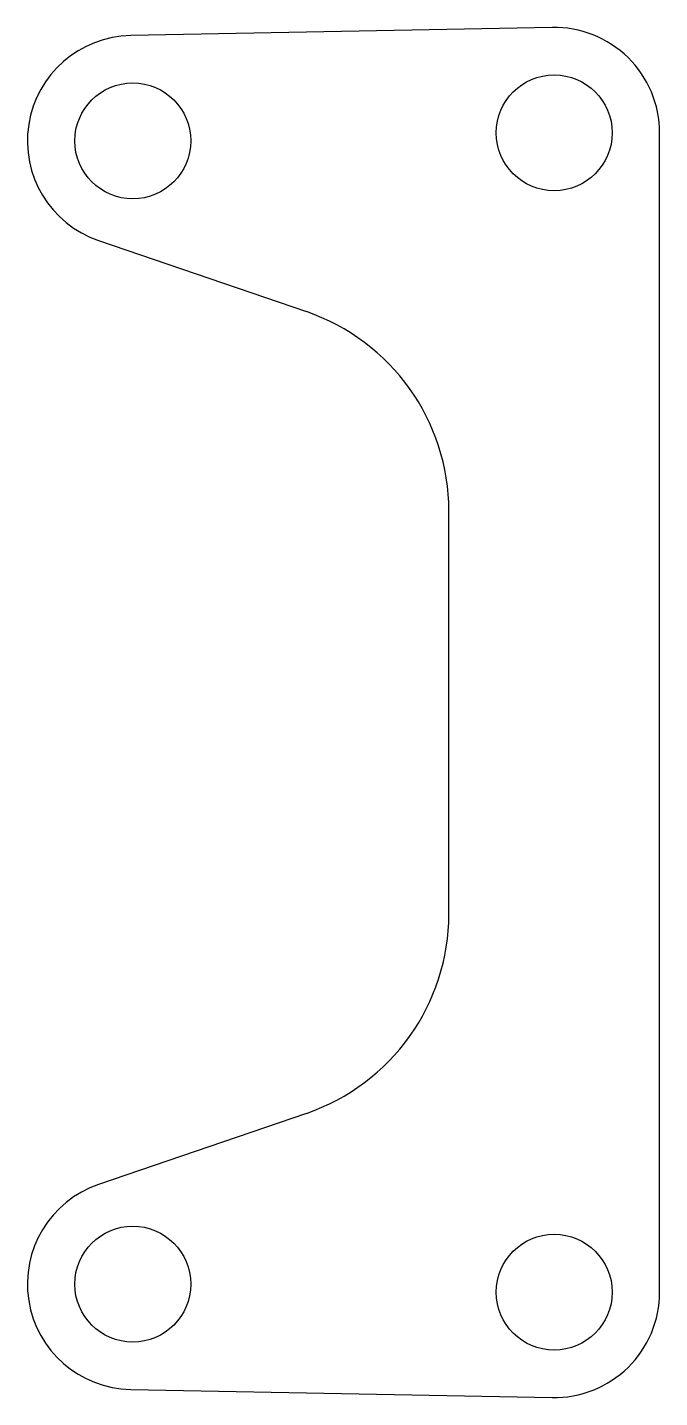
# Model space of a CAD drawing. Header units: millimetres. Extents: x 201.4 to 231.4, y -32.5 to 32.5.
import ezdxf

# ---------------------------------------------------------------- set-up
doc = ezdxf.new("R2010")
doc.units = ezdxf.units.MM
doc.layers.add('Sketch100', color=7, linetype='CONTINUOUS')

msp = doc.modelspace()

# ---------------------------------------------------------------- linework, layer by layer
at = {"layer": 'Sketch100'}
for p, q in [((226.258, 32.507), (206.262, 32.122)), ((231.355, -27.508), (231.355, 27.508)), ((204.739, 22.393), (214.593, 19.02)), ((221.355, -9.559), (221.355, 9.559)), ((214.593, -19.02), (204.739, -22.393)), ((206.262, -32.122), (226.258, -32.507))]:
    msp.add_line(p, q, dxfattribs=at)
for centre in [(226.355, 27.508), (206.358, 27.123), (206.358, -27.123), (226.355, -27.508)]:
    msp.add_circle(centre, 2.75, dxfattribs=at)
for centre, radius, start, end in [((226.355, 27.508), 5, 0, 91.10303), ((206.358, 27.123), 5, 91.10303, -108.89697), ((211.355, 9.559), 10, 0, 71.10303), ((211.355, -9.559), 10, -71.10303, 0), ((206.358, -27.123), 5, 108.89697, -91.10303), ((226.355, -27.508), 5, -91.10303, 0)]:
    msp.add_arc(centre, radius, start, end, dxfattribs=at)

doc.saveas('drawing.dxf')
